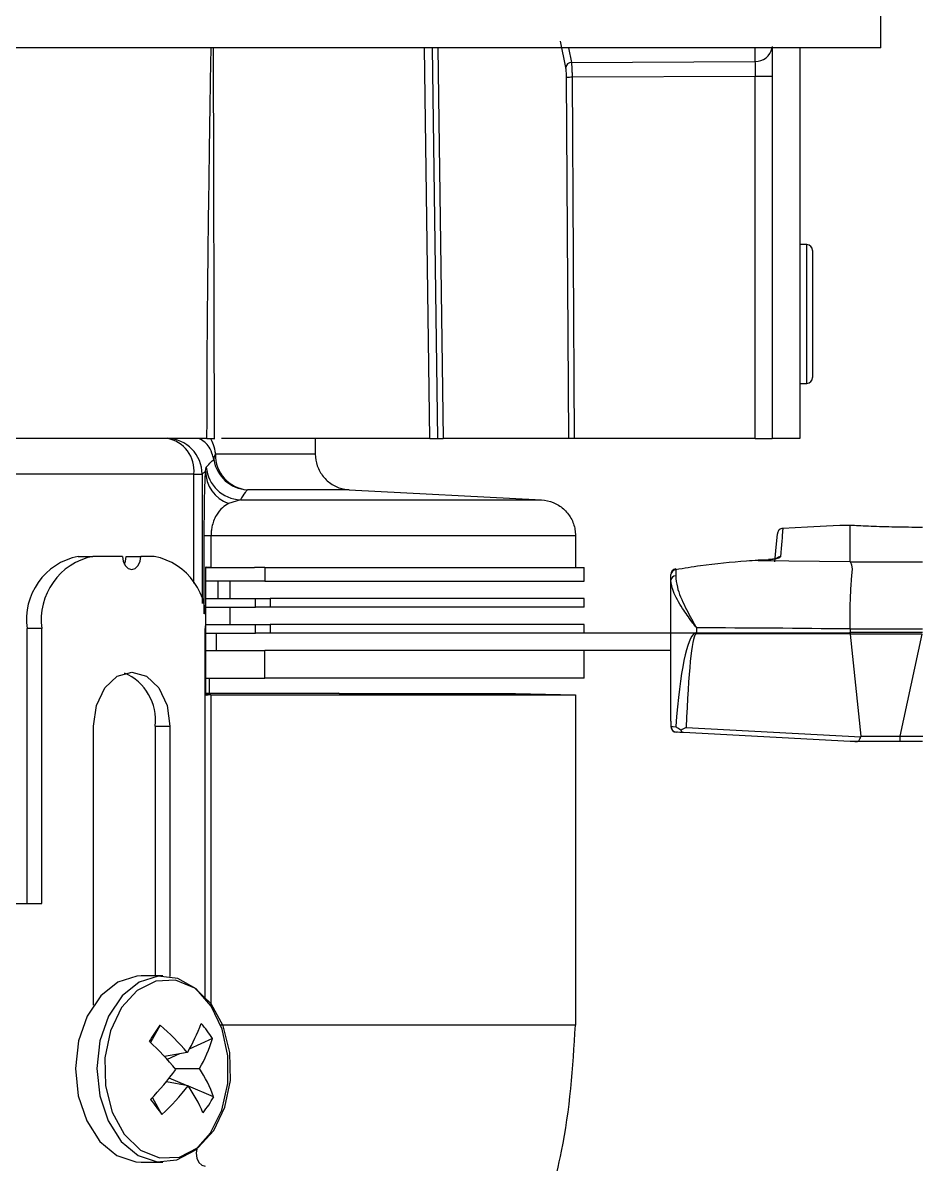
# Model space of a CAD drawing. Extents: x 7 to 113, y 1 to 87.
# Drawn here: x 51.412 to 52.968, y 72.85 to 74.824 of the extents above; entities that cross this region are included whole.
import ezdxf

# ---------------------------------------------------------------- set-up
doc = ezdxf.new("R2010")
doc.units = 0
doc.header["$MEASUREMENT"] = 0
doc.layers.add('OBJECT', color=7, linetype='CONTINUOUS')

msp = doc.modelspace()

# ---------------------------------------------------------------- linework, layer by layer
at = {"layer": 'OBJECT'}
for p, q in [((52.8963, 74.7803), (52.8963, 76.0303)), ((52.8963, 74.7803), (51.2083, 74.7803)), ((51.7439, 74.1053), (51.7419, 74.7803)), ((52.1166, 74.1053), (52.1072, 74.7803)), ((52.1304, 74.1053), (52.121, 74.7803)), ((52.13, 74.7803), (52.1393, 74.1053)), ((52.3514, 74.7467), (52.3421, 74.7922)), ((52.356, 74.7803), (52.3612, 74.7554)), ((52.6788, 74.7803), (52.6788, 74.7571)), ((52.7083, 74.783), (52.7083, 74.1053)), ((52.7563, 74.7803), (52.7563, 74.1053)), ((52.3612, 74.7554), (52.6788, 74.7571)), ((52.3567, 74.1053), (52.3528, 74.7295)), ((52.6791, 74.7311), (52.3625, 74.7296)), ((52.3625, 74.7296), (52.3663, 74.1053)), ((52.7083, 74.7311), (52.6791, 74.7311)), ((52.6791, 74.1053), (52.6791, 74.7311)), ((52.7685, 74.4403), (52.7563, 74.4405)), ((52.7685, 74.2004), (52.7685, 74.4403)), ((52.7783, 74.4303), (52.7783, 74.3203)), ((52.7783, 74.3203), (52.7783, 74.2104)), ((52.7563, 74.2002), (52.7685, 74.2004)), ((51.7309, 74.1053), (51.2078, 74.1053)), ((52.1166, 74.1053), (51.756, 74.1053)), ((51.9183, 74.1053), (51.9183, 74.0783)), ((52.1166, 74.1053), (52.1304, 74.1053)), ((52.3567, 74.1053), (52.1393, 74.1053)), ((52.6791, 74.1053), (52.3663, 74.1053)), ((52.6791, 74.1053), (52.7083, 74.1053)), ((52.7563, 74.1053), (52.7083, 74.1053)), ((51.7456, 74.0783), (51.9183, 74.0783)), ((51.7284, 74.0486), (51.7225, 74.0433)), ((51.7284, 74.0486), (51.7297, 74.0554)), ((51.7082, 74.0433), (51.2464, 74.0433)), ((51.7082, 74.0433), (51.7225, 74.0433)), ((51.7082, 73.8552), (51.7082, 74.0433)), ((51.7225, 74.0433), (51.7225, 73.8197)), ((51.977, 74.0164), (51.8008, 74.0164)), ((51.977, 74.0164), (52.3095, 73.999)), ((51.7887, 73.999), (51.7679, 73.9928)), ((51.7887, 73.999), (52.3095, 73.999)), ((52.727, 73.9496), (52.727, 73.9496)), ((52.8255, 73.9549), (52.8255, 73.9549)), ((52.8433, 73.8924), (52.8433, 73.9548)), ((51.7378, 73.937), (51.7262, 73.937)), ((51.7262, 73.8017), (51.7262, 73.937)), ((51.7378, 73.937), (51.7378, 73.8822)), ((52.3683, 73.937), (51.7378, 73.937)), ((52.3683, 73.937), (52.3683, 73.8822)), ((51.5081, 73.9013), (51.5336, 73.9013)), ((51.5849, 73.9013), (51.5336, 73.9013)), ((51.5912, 73.9013), (51.6167, 73.9013)), ((51.6397, 73.9013), (51.6167, 73.9013)), ((52.7022, 73.8955), (52.6841, 73.8945)), ((52.7023, 73.8953), (52.6841, 73.8943)), ((52.6841, 73.8943), (52.6841, 73.8945)), ((52.6841, 73.8943), (52.8433, 73.8924)), ((52.7022, 73.8955), (52.7022, 73.8955)), ((52.7023, 73.8953), (52.7022, 73.8955)), ((52.8433, 73.8924), (52.8438, 73.8918)), ((52.8438, 73.8918), (52.9683, 73.8918)), ((51.7291, 73.6608), (51.7291, 73.8831)), ((51.7378, 73.8822), (51.7291, 73.8822)), ((51.7291, 73.8822), (51.7378, 73.8822)), ((51.7378, 73.8822), (51.8132, 73.8822)), ((51.8311, 73.8822), (51.8132, 73.8822)), ((51.8311, 73.8822), (51.8311, 73.8582)), ((51.8311, 73.8822), (52.3833, 73.8822)), ((52.3833, 73.8582), (52.3833, 73.8822)), ((52.5333, 73.8601), (52.5333, 73.8698)), ((52.5419, 73.8781), (52.5416, 73.8676)), ((51.8311, 73.8582), (51.7291, 73.8582)), ((51.7502, 73.8282), (51.7502, 73.8582)), ((51.7711, 73.8282), (51.7711, 73.8582)), ((51.8311, 73.8582), (52.3833, 73.8582)), ((52.5333, 73.7684), (52.5333, 73.8601)), ((51.7291, 73.8282), (51.8149, 73.8282)), ((51.8149, 73.8133), (51.8149, 73.8282)), ((51.8149, 73.8282), (51.84, 73.8282)), ((51.84, 73.8282), (51.84, 73.8133)), ((52.3833, 73.8282), (51.84, 73.8282)), ((52.3833, 73.8133), (52.3833, 73.8282)), ((51.7291, 73.8133), (51.8149, 73.8133)), ((51.7711, 73.7833), (51.7711, 73.8133)), ((51.84, 73.8133), (51.8149, 73.8133)), ((52.3833, 73.8133), (51.84, 73.8133)), ((51.4452, 73.7763), (51.4197, 73.7763)), ((51.4197, 73.3013), (51.4197, 73.7763)), ((51.4452, 73.3013), (51.4452, 73.7763)), ((51.728, 73.1375), (51.728, 73.7763)), ((51.7291, 73.7833), (51.8149, 73.7833)), ((51.8149, 73.7684), (51.8149, 73.7833)), ((51.8149, 73.7833), (51.84, 73.7833)), ((51.84, 73.7833), (51.84, 73.7684)), ((52.3833, 73.7833), (51.84, 73.7833)), ((52.3833, 73.7684), (52.3833, 73.7833)), ((52.5778, 73.7777), (52.5778, 73.7692)), ((52.5778, 73.7692), (52.8433, 73.7692)), ((52.9683, 73.7752), (52.8433, 73.7752)), ((52.8433, 73.7752), (52.8433, 73.77)), ((52.8433, 73.77), (52.9683, 73.77)), ((52.8433, 73.7692), (52.8434, 73.7676)), ((51.7291, 73.7684), (51.8149, 73.7684)), ((51.7473, 73.7384), (51.7473, 73.7684)), ((51.84, 73.7684), (51.8149, 73.7684)), ((52.3518, 73.7684), (51.84, 73.7684)), ((52.5333, 73.7684), (52.3518, 73.7684)), ((52.5748, 73.7684), (52.5333, 73.7684)), ((52.5333, 73.6161), (52.5333, 73.7684)), ((52.8434, 73.7676), (52.5778, 73.7676)), ((52.968, 73.7668), (52.8435, 73.7668)), ((52.8435, 73.7668), (52.8621, 73.5906)), ((52.9298, 73.5906), (52.968, 73.7668)), ((51.7291, 73.7384), (51.8311, 73.7384)), ((51.8311, 73.6904), (51.8311, 73.7384)), ((52.3518, 73.7384), (51.8311, 73.7384)), ((52.5333, 73.7384), (52.3518, 73.7384)), ((52.3833, 73.6904), (52.3833, 73.7384)), ((51.7291, 73.6904), (51.8311, 73.6904)), ((51.7355, 73.6645), (51.7355, 73.6904)), ((52.3833, 73.6904), (51.8311, 73.6904)), ((51.7291, 73.6645), (51.9584, 73.6645)), ((51.7378, 73.6617), (51.7291, 73.6617)), ((51.7378, 73.6617), (51.7291, 73.6617)), ((51.7378, 73.6617), (52.3683, 73.6617)), ((51.7378, 73.6617), (51.7378, 73.1242)), ((51.9594, 73.6644), (51.9584, 73.6645)), ((51.9594, 73.6644), (52.2644, 73.6644)), ((52.2644, 73.6644), (52.3683, 73.6617)), ((52.3683, 73.6617), (52.3683, 73.0904)), ((52.5333, 73.6161), (52.5334, 73.6072)), ((51.5347, 73.1255), (51.5347, 73.6078)), ((51.6414, 73.6078), (51.6669, 73.6078)), ((51.6414, 73.6078), (51.6414, 73.1758)), ((51.6669, 73.6078), (51.6669, 73.1748)), ((52.8433, 73.5809), (52.5551, 73.5965)), ((52.5598, 73.6056), (52.8619, 73.5892)), ((52.8516, 73.5809), (52.8433, 73.5809)), ((52.9292, 73.5809), (52.8516, 73.5809)), ((52.8621, 73.5906), (52.9298, 73.5906)), ((52.9683, 73.5809), (52.9292, 73.5809)), ((52.9298, 73.5904), (52.9693, 73.5904)), ((51.2932, 73.3013), (51.4452, 73.3013)), ((51.6543, 73.1758), (51.6173, 73.1758)), ((51.6497, 73.0904), (51.6334, 73.0607)), ((52.3683, 73.0904), (51.7548, 73.0904)), ((51.7403, 73.0674), (51.7, 73.0489)), ((51.6969, 73.0436), (51.6573, 73.0366)), ((51.6833, 73.0412), (51.6621, 73.0314)), ((51.6957, 72.9865), (51.6657, 72.999)), ((51.6759, 73.0155), (51.7179, 73.0157)), ((51.6981, 72.986), (51.6606, 72.9927)), ((51.7424, 72.9669), (51.6987, 72.9852)), ((51.653, 72.9362), (51.6365, 72.9655)), ((51.6173, 72.8538), (51.6543, 72.8538))]:
    msp.add_line(p, q, dxfattribs=at)
at = {"layer": 'OBJECT', "flags": 128}
for points in [[(52.8255, 73.9549), (52.8022, 73.9537), (52.7694, 73.9519), (52.727, 73.9496)], [(52.7133, 73.8917), (52.7155, 73.9174), (52.7169, 73.9337), (52.7175, 73.9405)], [(51.5849, 73.9013), (51.5861, 73.8927), (51.5895, 73.8854), (51.5947, 73.8805), (51.6008, 73.8788), (51.6069, 73.8805), (51.612, 73.8854), (51.6155, 73.8927), (51.6167, 73.9013)], [(51.588, 73.8878), (51.59, 73.8927), (51.5912, 73.9013)], [(51.5347, 73.6078), (51.5397, 73.6436), (51.554, 73.6739), (51.5755, 73.6942), (51.6008, 73.7013), (51.6261, 73.6942), (51.6475, 73.6739), (51.6618, 73.6436), (51.6669, 73.6078)], [(52.5334, 73.6072), (52.5347, 73.6071), (52.5375, 73.607), (52.5417, 73.6068)], [(52.5551, 73.5965), (52.5488, 73.5969), (52.5447, 73.5971), (52.5429, 73.5972)], [(51.6173, 73.1758), (51.6096, 73.1755), (51.5765, 73.1651), (51.547, 73.1414), (51.5237, 73.1065), (51.5088, 73.0634), (51.5035, 73.016), (51.5083, 72.9685), (51.5228, 72.9251), (51.5457, 72.8897), (51.575, 72.8654), (51.608, 72.8544), (51.6173, 72.8538)], [(51.7372, 72.9045), (51.7565, 72.9439), (51.7668, 72.9897), (51.767, 73.0377), (51.7572, 73.0836), (51.7383, 73.1235), (51.7119, 73.1537), (51.6804, 73.1715), (51.6466, 73.1755), (51.6135, 73.1651), (51.584, 73.1414), (51.5607, 73.1065), (51.5458, 73.0634), (51.5405, 73.016), (51.5453, 72.9685), (51.5598, 72.9251), (51.5827, 72.8897), (51.612, 72.8654), (51.645, 72.8544), (51.6789, 72.8576), (51.7105, 72.8748), (51.7372, 72.9045)], [(51.7426, 72.9087), (51.7619, 72.9487), (51.7715, 72.9952), (51.7705, 73.0437), (51.7589, 73.0893), (51.7379, 73.1276), (51.7096, 73.1549), (51.6767, 73.1684), (51.6425, 73.167), (51.6102, 73.1506), (51.5831, 73.121), (51.5639, 73.0809), (51.5543, 73.0344), (51.5553, 72.986), (51.5669, 72.9404), (51.5878, 72.9021), (51.6161, 72.8748), (51.649, 72.8612), (51.6833, 72.8627), (51.7155, 72.879), (51.7426, 72.9087)], [(51.7131, 72.8769), (51.7121, 72.8693), (51.7133, 72.8607), (51.7168, 72.8534), (51.722, 72.8485), (51.728, 72.8468)]]:
    msp.add_lwpolyline(points, dxfattribs=at)
at = {"layer": 'OBJECT'}
for centre, radius, start, end in [((52.6802, 74.7855), 0.0285, 267.3384, 349.5442), ((52.3614, 74.7454), 0.01, 91.1324, 172.4571), ((52.4747, 65.5463), 9.184, 90.69999, 90.76034), ((52.7683, 74.4303), 0.01, 0, 89), ((52.7683, 74.2104), 0.01, 271, 0), ((51.6518, 74.0495), 0.0568, 353.8232, 79.8676), ((51.6605, 74.0433), 0.062, 0.0185, 88.8269), ((51.757, 74.0696), 0.0143, 142.6459, 184.1231), ((51.8039, 74.0783), 0.062, 189.0434, 267.1598), ((51.806, 74.0766), 0.0605, 178.4265, 265.0795), ((51.7888, 74.0494), 0.0604, 180.8387, 249.7837), ((51.7915, 74.0609), 0.062, 185.1379, 267.4505), ((51.5302, 73.7919), 0.1116, 101.4219, 188.0493), ((51.5557, 73.7919), 0.1116, 101.4219, 188.0494), ((51.6176, 73.7919), 0.1116, 351.9508, 78.5781), ((52.7232, 73.8906), 0.01, 92.5392, 134.0407), ((52.5433, 73.8698), 0.01, 99.2546, 180), ((52.5424, 73.8691), 0.00906, 92.8152, 175.6376), ((52.5418, 73.859), 0.00857, 91.3583, 172.7708), ((52.5527, 73.8803), 0.011, 183.6039, 191.5459), ((52.6967, 73.7692), 0.1189, 180.0138, 180.7743), ((52.6708, 73.8597), 0.1324, 223.5506, 224.5), ((51.5533, 73.6179), 0.0887, 353.4617, 66.9254), ((52.5434, 73.6072), 0.00999, 179.9496, 266.8549), ((52.5341, 73.6071), 0.00067, 168.3449, 180.5049), ((52.5434, 73.6072), 0.01, 180.809, 266.8941), ((54.9593, 70.8675), 3.9869, 146.1132, 146.5915), ((51.4009, 72.7923), 0.3883, 40.3343, 50.1597), ((51.4672, 73.1839), 0.2692, 328.5887, 340.3687), ((51.5784, 72.9662), 0.191, 32.0139, 41.8135), ((51.2809, 72.6867), 0.5139, 39.55, 47.0247), ((51.5251, 73.1301), 0.2242, 329.3222, 343.7612), ((51.2778, 73.3079), 0.4959, 315.8154, 323.6481), ((51.5394, 72.8952), 0.2153, 19.4635, 34.0335), ((51.3944, 73.2158), 0.3809, 312.7652, 322.8978), ((51.4832, 72.8367), 0.2617, 23.0559, 34.7898), ((53.5529, 74.3839), 2.3887, 216.5229, 217.3053), ((51.5697, 73.0619), 0.1972, 321.5104, 331.1946)]:
    msp.add_arc(centre, radius, start, end, dxfattribs=at)
for centre, major_axis, ratio, start_param, end_param in [((51.7882, 73.9004), (0.062, 0.0151), 0.162756, 3.410195, 3.724554), ((52.5933, 73.1997), (-0.0157, 0.5695), 0.101686, 6.280384, 6.333048), ((52.4855, 71.7059), (7.8848, 0), 0.262774, 1.525405, 1.559096), ((52.3955, 73.7752), (0.4478, 0), 0.267949, 0, 0.004204), ((52.3955, 73.77), (0.4478, 0), 0.267949, 6.276674, 6.283185), ((52.5933, 73.1997), (-0.0157, 0.5695), 0.101686, 0.049862, 0.771527), ((52.5856, 73.1981), (-0.0078, 0.5695), 0.050872, 0.051969, 0.772633), ((52.5856, 73.1981), (-0.0078, 0.5695), 0.050872, 6.28249, 6.335154), ((52.3952, 73.77), (0.4485, -0.007), 0.267094, 0.032491, 0.039008), ((51.7882, 73.6436), (0.062, -0.0151), 0.162711, 2.558607, 2.872966), ((52.8248, 73.5909), (0.0374, -0.0006), 0.267094, 6.175075, 6.315676), ((52.9292, 73.5909), (0, 0.01), 0.061163, 3.141593, 4.660029), ((53.0113, 73.5909), (0.0816, 0.0005), 0.122438, 3.114217, 3.140397)]:
    msp.add_ellipse(centre, major_axis=major_axis, ratio=ratio, start_param=start_param, end_param=end_param, dxfattribs=at)
for points, knots in [([(51.7309, 74.1053), (51.731, 74.1603), (51.7313, 74.2751), (51.7331, 74.4497), (51.7355, 74.6198), (51.7372, 74.7299), (51.738, 74.7803)], [0, 0, 0, 0, 0.24402, 0.510283, 0.77599, 1, 1, 1, 1]), ([(52.3612, 74.7554), (52.3614, 74.7539), (52.3617, 74.7509), (52.3621, 74.7446), (52.3623, 74.7374), (52.3624, 74.7322), (52.3625, 74.7296)], [0, 0, 0, 0, 0.24939, 0.499166, 0.749323, 1, 1, 1, 1]), ([(52.6788, 74.7571), (52.6789, 74.7556), (52.679, 74.7526), (52.6791, 74.7462), (52.6791, 74.739), (52.6791, 74.7338), (52.6791, 74.7311)], [0, 0, 0, 0, 0.2494547, 0.4998675, 0.749774, 1, 1, 1, 1]), ([(52.3528, 74.7295), (52.3527, 74.7312), (52.3527, 74.7347), (52.3524, 74.7395), (52.352, 74.7437), (52.3516, 74.7457), (52.3514, 74.7467)], [0, 0, 0, 0, 0.248921, 0.499835, 0.751191, 1, 1, 1, 1]), ([(51.7427, 74.0686), (51.7416, 74.0724), (51.737, 74.09), (51.7281, 74.0988), (51.7199, 74.1035), (51.7167, 74.1053)], [0, 0, 0, 0, 0.146775, 0.67253, 1, 1, 1, 1]), ([(51.7309, 74.1053), (51.7346, 74.1053), (51.7421, 74.1053), (51.7447, 74.1053), (51.744, 74.1053), (51.7439, 74.1053)], [0, 0, 0, 0, 0.425024, 0.850045, 1, 1, 1, 1]), ([(51.737, 74.1053), (51.7386, 74.1021), (51.7422, 74.095), (51.7444, 74.0842), (51.7456, 74.0783)], [0, 0, 0, 0, 0.450087, 1, 1, 1, 1]), ([(52.1304, 74.1053), (52.131, 74.1053), (52.1321, 74.1053), (52.1337, 74.1053), (52.1352, 74.1053), (52.1365, 74.1053), (52.1377, 74.1053), (52.1387, 74.1053), (52.1391, 74.1053), (52.1393, 74.1053)], [0, 0, 0, 0, 0.143858, 0.287687, 0.431529, 0.575361, 0.719222, 0.857739, 1, 1, 1, 1]), ([(52.3663, 74.1053), (52.3652, 74.1053), (52.3635, 74.1053), (52.3615, 74.1053), (52.3602, 74.1053), (52.359, 74.1053), (52.358, 74.1053), (52.3571, 74.1053), (52.3568, 74.1053), (52.3567, 74.1053)], [0, 0, 0, 0, 0.235208, 0.351553, 0.4679, 0.584227, 0.700573, 0.816902, 1, 1, 1, 1]), ([(51.7297, 74.0554), (51.7304, 74.0562), (51.7339, 74.0604), (51.7382, 74.065), (51.7418, 74.0679), (51.7427, 74.0686)], [0, 0, 0, 0, 0.160413, 0.802068, 1, 1, 1, 1]), ([(51.9183, 74.0783), (51.9189, 74.0713), (51.9203, 74.0574), (51.931, 74.0388), (51.9467, 74.0248), (51.9631, 74.0178), (51.9735, 74.0167), (51.977, 74.0164)], [0, 0, 0, 0, 0.222088, 0.444175, 0.666265, 0.888359, 1, 1, 1, 1]), ([(51.7262, 73.937), (51.7262, 73.9468), (51.7263, 73.9664), (51.7266, 73.9959), (51.7273, 74.028), (51.728, 74.0407), (51.7284, 74.0486)], [0, 0, 0, 0, 0.163498, 0.325711, 0.581357, 1, 1, 1, 1]), ([(51.8008, 74.0164), (51.7995, 74.0149), (51.7955, 74.0102), (51.7915, 74.0035), (51.7887, 73.999)], [0, 0, 0, 0, 0.321063, 1, 1, 1, 1]), ([(51.7679, 73.9928), (51.7644, 73.9906), (51.7574, 73.9861), (51.7487, 73.9758), (51.7426, 73.9637), (51.7396, 73.954), (51.7381, 73.9451), (51.7379, 73.9396), (51.7378, 73.937)], [0, 0, 0, 0, 0.300573, 0.60653, 0.762918, 0.874183, 0.940146, 1, 1, 1, 1]), ([(52.3095, 73.999), (52.3164, 73.9979), (52.3303, 73.9958), (52.3483, 73.9842), (52.3615, 73.9677), (52.3676, 73.951), (52.3681, 73.9405), (52.3683, 73.937)], [0, 0, 0, 0, 0.222098, 0.444196, 0.666293, 0.888385, 1, 1, 1, 1]), ([(52.727, 73.9496), (52.7258, 73.9494), (52.7236, 73.9491), (52.7207, 73.9472), (52.7186, 73.9446), (52.7177, 73.9422), (52.7176, 73.9408), (52.7175, 73.9405)], [0, 0, 0, 0, 0.235927, 0.471835, 0.707759, 0.925417, 1, 1, 1, 1]), ([(52.727, 73.9496), (52.727, 73.9495), (52.7269, 73.9489), (52.7264, 73.9434), (52.7244, 73.9197), (52.7227, 73.9006)], [0, 0, 0, 0, 0.045653, 0.228294, 1, 1, 1, 1]), ([(52.8433, 73.9548), (52.8366, 73.9549), (52.8281, 73.9549), (52.826, 73.9549), (52.8255, 73.9549)], [0, 0, 0, 0, 0.791837, 1, 1, 1, 1]), ([(52.8435, 73.9548), (52.8435, 73.9548), (52.8434, 73.9548), (52.8434, 73.9548), (52.8433, 73.9548), (52.8433, 73.9548), (52.8433, 73.9548)], [0, 0, 0, 0, 0.159974, 0.363959, 0.750853, 1, 1, 1, 1]), ([(52.9683, 73.9513), (52.9523, 73.9514), (52.9203, 73.9516), (52.8778, 73.9531), (52.8542, 73.9542), (52.8448, 73.9548), (52.8435, 73.9548)], [0, 0, 0, 0, 0.315568, 0.631102, 0.947588, 1, 1, 1, 1]), ([(52.6841, 73.8943), (52.6775, 73.8939), (52.6442, 73.8918), (52.5966, 73.8871), (52.5561, 73.8805), (52.5419, 73.8781)], [0, 0, 0, 0, 0.1396842, 0.6986638, 1, 1, 1, 1]), ([(52.7072, 73.896), (52.7065, 73.8959), (52.7049, 73.8956), (52.7032, 73.8956), (52.7022, 73.8956)], [0, 0, 0, 0, 0.42916, 1, 1, 1, 1]), ([(52.7227, 73.9006), (52.7224, 73.9001), (52.7219, 73.8991), (52.7182, 73.8976), (52.7128, 73.8964), (52.7071, 73.8956), (52.7035, 73.8953), (52.7023, 73.8953)], [0, 0, 0, 0, 0.21906, 0.43802, 0.659216, 0.880003, 1, 1, 1, 1]), ([(52.7167, 73.8979), (52.7167, 73.8979), (52.7167, 73.8979), (52.7159, 73.8976), (52.7139, 73.897), (52.7108, 73.8964), (52.7083, 73.8961), (52.7072, 73.896)], [0, 0, 0, 0, 0.090214, 0.251795, 0.484409, 0.778393, 1, 1, 1, 1]), ([(52.8433, 73.7757), (52.8433, 73.7808), (52.8431, 73.7995), (52.8439, 73.8305), (52.8455, 73.8626), (52.8485, 73.8831), (52.8451, 73.8893), (52.8438, 73.8918)], [0, 0, 0, 0, 0.097508, 0.351332, 0.599305, 0.843154, 1, 1, 1, 1]), ([(52.5416, 73.8676), (52.5422, 73.8612), (52.5438, 73.8448), (52.5569, 73.8147), (52.57, 73.7908), (52.5771, 73.7788), (52.5777, 73.7778), (52.5778, 73.7777)], [0, 0, 0, 0, 0.2447445, 0.6267298, 0.9679279, 0.9961438, 1, 1, 1, 1]), ([(52.5778, 73.7777), (52.5777, 73.7778), (52.5769, 73.7788), (52.5743, 73.7821), (52.5658, 73.7933), (52.5515, 73.8137), (52.5367, 73.8391), (52.5343, 73.8538), (52.5333, 73.8601)], [0, 0, 0, 0, 0.003659, 0.034965, 0.112488, 0.381452, 0.732443, 1, 1, 1, 1]), ([(52.5509, 73.6009), (52.5484, 73.6023), (52.5449, 73.6041), (52.5424, 73.6062), (52.5417, 73.6068), (52.5417, 73.6068)], [0, 0, 0, 0, 0.696369, 0.978804, 1, 1, 1, 1]), ([(52.5598, 73.6056), (52.5597, 73.6056), (52.5566, 73.604), (52.5537, 73.6024), (52.5509, 73.6009)], [0, 0, 0, 0, 0.019978, 1, 1, 1, 1]), ([(52.5551, 73.5965), (52.555, 73.5965), (52.5547, 73.5966), (52.5537, 73.5968), (52.5524, 73.5979), (52.5514, 73.5995), (52.551, 73.6007), (52.5509, 73.6009)], [0, 0, 0, 0, 0.01718, 0.202305, 0.556615, 0.898384, 1, 1, 1, 1]), ([(52.8516, 73.5809), (52.8531, 73.5809), (52.8557, 73.581), (52.8583, 73.5822), (52.8598, 73.5843), (52.8609, 73.5868), (52.8616, 73.5886), (52.8619, 73.5892)], [0, 0, 0, 0, 0.2815, 0.477143, 0.672465, 0.878459, 1, 1, 1, 1]), ([(52.2343, 72.5904), (52.2574, 72.6349), (52.3041, 72.7251), (52.3557, 72.8931), (52.3636, 73.0174), (52.3683, 73.0904)], [0, 0, 0, 0, 0.287513, 0.581795, 1, 1, 1, 1])]:
    msp.add_open_spline(points, degree=3, knots=knots, dxfattribs=at)

doc.saveas('drawing.dxf')
